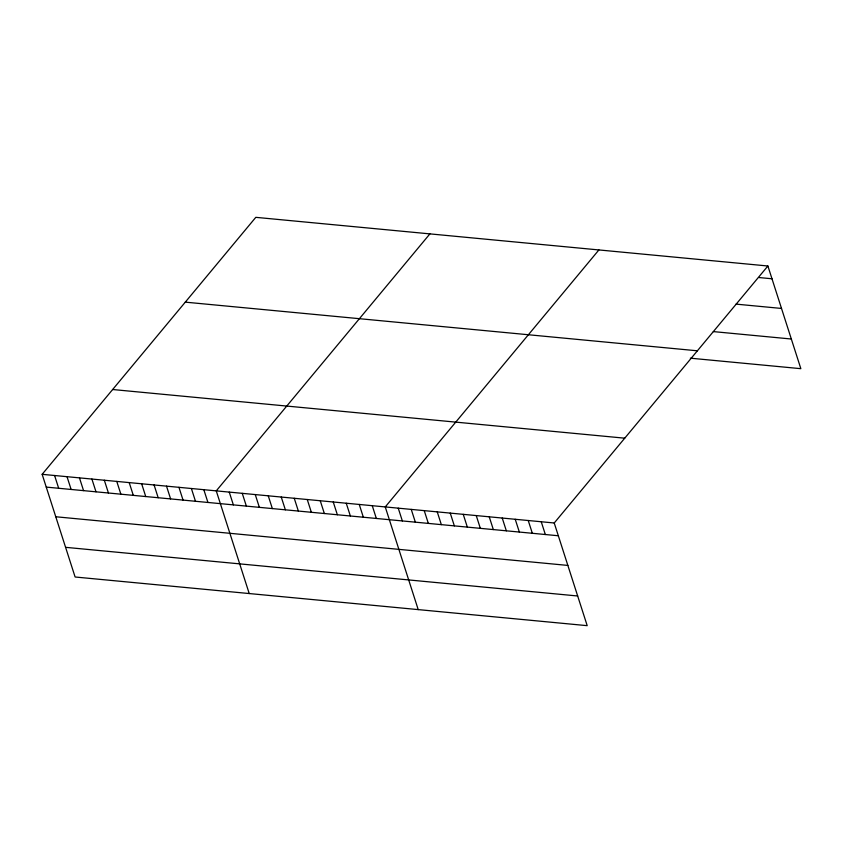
<?xml version="1.0" encoding="UTF-8"?>
<svg xmlns="http://www.w3.org/2000/svg" width="843" height="843" viewBox="0 0 843 843"><rect width="100%" height="100%" fill="white"/><g stroke="black" fill="none" stroke-linecap="round" stroke-linejoin="round"><path stroke-width="1.26" d="M767.889 265.998L554.23 522.987L587.202 625.664L75.111 577.002L42.15 474.324L255.798 217.336L767.889 265.998L800.85 368.676L690.354 358.18M429.909 233.88L216.261 490.868L249.222 593.546M598.899 249.939L385.251 506.928L418.212 609.605M758.985 277.537L771.988 278.77M736.013 304.123L781.514 308.443M713.326 331.594L791.324 339.012M185.291 302.142L697.382 350.804M112.656 389.519L624.737 438.181M42.15 474.324L554.23 522.987M46.249 487.096L558.329 535.758M55.775 516.759L567.855 565.421M65.596 547.328L577.676 595.99M541.238 521.743L545.337 534.515M528.234 520.51L532.333 533.282M515.231 519.277L519.341 532.049M502.238 518.045L506.337 530.816M489.235 516.801L493.334 529.573M476.242 515.568L480.341 528.34M463.239 514.335L467.338 527.107M450.246 513.102L454.345 525.874M437.243 511.87L441.342 524.641M424.24 510.626L428.339 523.398M411.247 509.393L415.346 522.165M398.244 508.16L402.343 520.932M372.248 505.684L376.347 518.456M359.244 504.451L363.344 517.223M346.252 503.218L350.351 515.99M333.248 501.985L337.348 514.757M320.256 500.753L324.355 513.524M307.252 499.509L311.352 512.281M294.249 498.276L298.348 511.048M281.256 497.043L285.356 509.815M268.253 495.81L272.352 508.582M255.26 494.567L259.359 507.338M242.257 493.334L246.356 506.106M229.254 492.101L233.353 504.873M203.827 489.688L207.926 502.46M191.382 488.497L195.481 501.269M178.948 487.317L183.047 500.089M166.514 486.137L170.613 498.908M154.079 484.957L158.178 497.728M141.645 483.777L145.744 496.548M129.2 482.596L133.31 495.368M116.766 481.416L120.865 494.188M104.332 480.225L108.431 492.997M91.898 479.045L95.997 491.817M79.463 477.865L83.562 490.637M67.019 476.685L71.128 489.456M54.584 475.505L58.683 488.276"/></g></svg>
